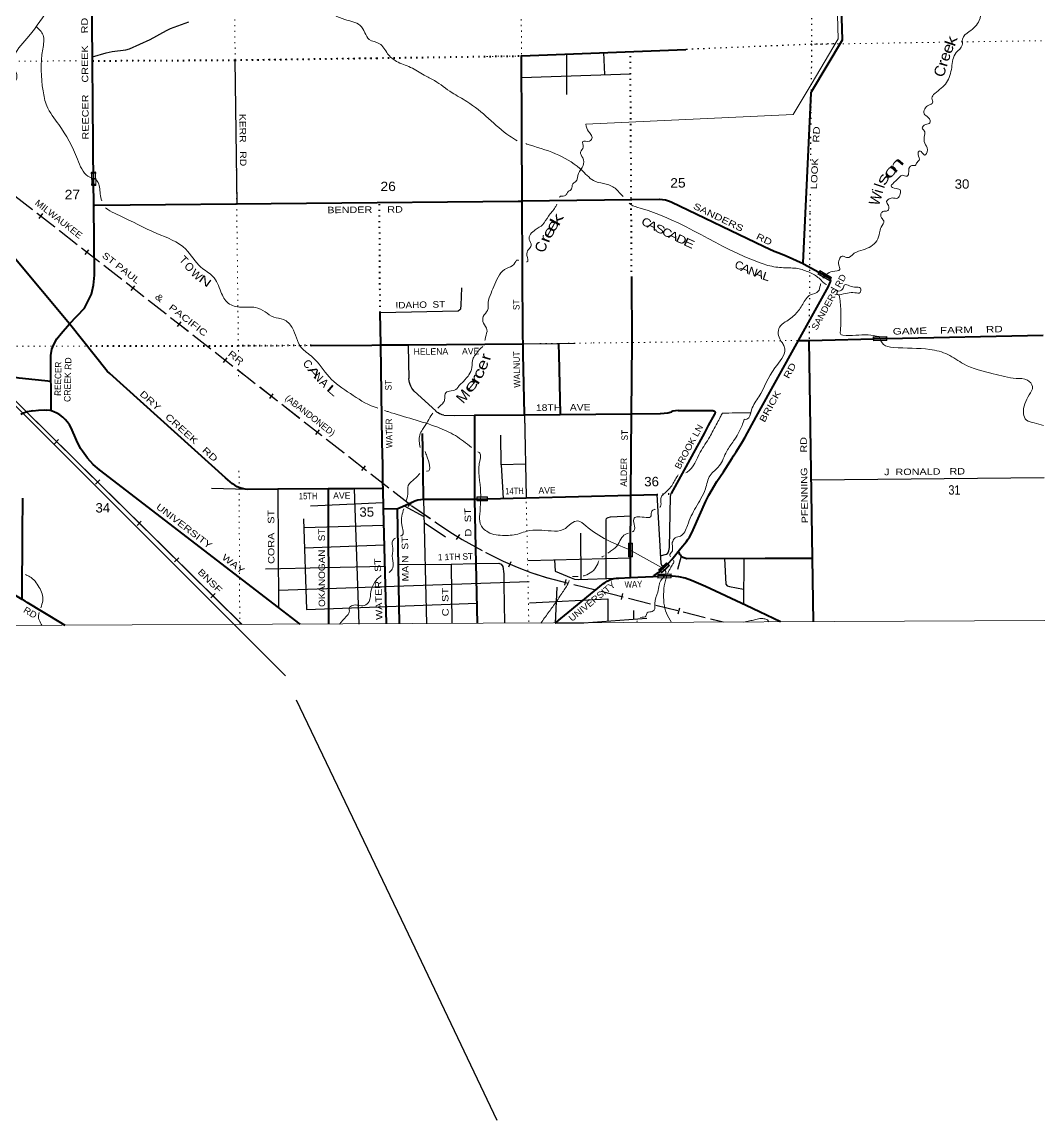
# Model space of a CAD drawing. Header units: feet. Extents: x -8 to 250644, y -192250 to 1368.
# Drawn here: x 106309 to 125217, y -192250 to -171839 of the extents above; entities that cross this region are included whole.
import ezdxf
from ezdxf.enums import TextEntityAlignment as Align

# ---------------------------------------------------------------- set-up
doc = ezdxf.new("R2010")
doc.units = ezdxf.units.FT
doc.header["$LTSCALE"] = 70
doc.header["$PDMODE"] = 32
doc.header["$PDSIZE"] = 35
doc.linetypes.add('DOTTED', pattern=[1.5, 0.3, -1.2])
doc.linetypes.add('LONG_DASHED', pattern=[7.5, 6, -1.5])
for name, color, linetype, lineweight in [('26', 7, 'Continuous', 40), ('29', 7, 'Continuous', 25), ('34', 7, 'Continuous', 25), ('39', 7, 'Continuous', 13), ('4', 7, 'Continuous', 13), ('53', 7, 'DOTTED', 40), ('6', 7, 'DOTTED', 25), ('61', 7, 'Continuous', 13), ('63', 7, 'Continuous', 25), ('7', 7, 'DOTTED', 13)]:
    doc.layers.add(name, color=color, linetype=linetype, lineweight=lineweight)
for name, color, linetype in [('27', 7, 'Continuous'), ('30', 7, 'Continuous'), ('41', 7, 'Continuous')]:
    doc.layers.add(name, color=color, linetype=linetype)

msp = doc.modelspace()

# ---------------------------------------------------------------- linework, layer by layer
at = {"layer": '26'}
for p, q in [((120744.69, -177759.84), (120941.57, -177757.44)), ((122387.57, -177725.4), (125291.33, -177661.05)), ((112000.76, -180517.57), (112009.95, -183033.18)), ((113028, -180890.04), (113021.68, -180510.58)), ((117622.91, -181784.31), (117626.64, -180635.37)), ((117630.2, -180635.28), (118110.66, -180623.1)), ((113804.71, -180709.1), (113805.2, -180709.1)), ((113028, -180890.04), (113291.71, -180884.65)), ((113086.58, -183027.86), (113028, -180890.04)), ((117621.67, -182166.77), (118037.56, -182147.4)), ((118037.56, -182147.4), (118127.36, -182143.22))]:
    msp.add_line(p, q, dxfattribs=at)
for points in [[(107640.74, -174881.34), (107575.34, -167265.25), (107575.23, -167245.34)], [(120829.64, -176337.92), (120830.79, -176313.47), (120978.23, -173165.5), (120979.16, -173145.73), (120991.23, -173125.5), (121560.19, -172171.68), (121498.88, -170135.3), (120969.81, -169541.15), (125247.26, -169546.36)], [(115610.07, -175167.64), (115610.06, -175165.68), (115603.28, -173830.69), (115596.38, -172470.89), (118648.76, -172350.12)], [(107194.03, -177447.66), (105113.52, -174974.04), (105059.13, -174935.18), (104996.96, -174888.54), (102344.56, -173798.27)], [(107643.86, -175244.45), (107643.23, -175170.89), (107640.74, -174881.34)], [(107194.03, -177447.66), (107471.23, -177156.27), (107543.27, -177012.1), (107599.31, -176899.97), (107639.33, -176731.78), (107655.39, -176544.35), (107643.91, -175250.5), (107643.86, -175244.45)], [(107643.86, -175244.45), (107663.35, -175244.26), (115536.04, -175168.37), (115595.96, -175167.79), (115610.07, -175167.64)], [(120829.64, -176337.92), (120517.73, -176192.15), (120377.9, -176135.6), (120294.78, -176105.92), (120105.4, -176021.89), (118379.46, -175188.94), (118326.68, -175168.2), (118272.03, -175153.09), (118216.1, -175143.77), (118159.49, -175140.36), (118152, -175140.35), (115610.07, -175167.64)], [(115623.47, -177822.11), (115622.72, -177673.83), (115610.07, -175167.64)], [(121123, -176494.04), (120836.4, -176341.08), (120829.64, -176337.92)], [(120744.69, -177759.84), (121299.91, -176755.56), (121310.93, -176735.62), (121320.55, -176715.56), (121330.13, -176695.55), (121339.73, -176670.19), (121340.47, -176668.45), (121342.11, -176663.61), (121343.23, -176658.62), (121343.83, -176653.55), (121343.89, -176648.44), (121343.42, -176643.35), (121342.42, -176638.34), (121340.9, -176633.46), (121338.97, -176628.98), (121331.51, -176615.43), (121123, -176494.04)], [(117639.35, -179122.08), (117650.55, -177790.53), (117643.73, -176590.55)], [(111684.99, -177852.97), (112815.39, -177844.11), (112977.3, -177842.84), (112967.3, -177241.54)], [(106854.05, -179068.58), (106847.38, -178038.74), (106866.93, -177923.18), (106907.93, -177820.64), (106955.75, -177731.77), (107037.74, -177629.23), (107194.03, -177447.66)], [(112000.76, -180517.57), (111063.41, -180523.99), (110497.19, -180527.87), (110457.58, -180523.69), (110406.59, -180513.49), (110356.94, -180498.01), (110309.19, -180477.43), (110263.85, -180451.97), (110221.42, -180421.91), (110182.36, -180387.58), (110093.19, -180310.6), (107942.85, -178372.74), (107893.59, -178332.67), (107194.03, -177447.66)], [(106850.51, -178521.3), (106257.55, -178458.77), (106151.08, -178438.89), (106047.27, -178407.99), (105947.26, -178366.4), (105852.15, -178314.6), (105762.97, -178253.13), (105680.71, -178182.68), (105669.16, -178171.52), (105218.79, -177730.64)], [(118336.08, -181894.56), (118390.72, -181829.5), (118555.65, -181623.31), (118661.86, -181493.89), (118682.93, -181467.58), (118718.12, -181415.56), (118747.68, -181360.15), (118785.09, -181280.59), (119021.18, -180746.06), (119076.76, -180635.37), (119227.15, -180378.08), (119349.99, -180202.81), (119511.48, -179945.34), (119535.94, -179903.87), (119560.24, -179867.2), (119573.76, -179846.79), (119586.43, -179827.2), (119691.92, -179664.06), (119750.8, -179557.56), (119958.97, -179181.02), (120744.69, -177759.84)], [(121024.13, -182987.34), (121005.54, -181809.16), (120941.57, -177757.44), (122387.57, -177725.4)], [(112977.3, -177842.84), (113489.6, -177838.83), (115623.47, -177822.11)], [(113021.68, -180510.58), (113020.09, -180414.97), (113018.6, -180325.53), (113014.4, -180072.83), (113007.47, -179656), (112977.3, -177842.84)], [(115649.33, -179141.86), (115649.07, -179128.63), (115627.27, -178015.92), (115623.47, -177822.11)], [(106511.44, -179066.44), (106479.18, -179071.14), (106406.6, -179087.42), (106336.11, -179111.2), (106288.4, -179133.09)], [(106512.28, -179066.31), (106513.47, -179066.1), (106618.29, -179053.31), (106723.87, -179051.55), (106756.64, -179054.44)], [(111480.6, -183034.33), (111077.24, -182724.29), (107749.29, -180166.32), (107631.56, -180061.96), (107525.38, -179945.87), (107431.92, -179819.31), (107397.93, -179765.41), (107322.89, -179610.93), (107224.87, -179384.37), (107193.45, -179328.14), (107156.32, -179275.5), (107113.9, -179227.03), (107066.64, -179183.26), (107015.06, -179144.67), (106959.74, -179111.69), (106901.27, -179084.66), (106840.29, -179063.9), (106829.06, -179060.84), (106756.64, -179054.44)], [(114727.02, -180708.81), (114725.76, -179161.09), (114725.75, -179151.04), (114730.27, -179150.99), (115639.27, -179141.96), (115649.33, -179141.86)], [(115649.33, -179141.86), (115659.27, -179141.76), (116313.92, -179135.25), (117639.35, -179122.08)], [(117626.64, -180635.37), (117626.66, -180630.45), (117639.35, -179122.08)], [(117645.88, -179122.02), (118176.27, -179116.75), (118180.82, -179116.35)], [(118180.82, -179116.35), (118248.92, -179112.59), (118316.25, -179101.74), (118382.01, -179083.93)], [(119186.31, -179129.75), (119067.38, -179342.79), (118994.54, -179476.75), (118380.73, -180605.54)], [(118510.76, -179064.38), (118460.99, -179067.67), (118411.83, -179076.14), (118382.01, -179083.93)], [(118510.76, -179064.38), (118680.07, -179058.79), (119151.82, -179063.24)], [(119151.82, -179063.24), (119156.56, -179063.59), (119161.24, -179064.43), (119165.81, -179065.75), (119170.21, -179067.54), (119174.4, -179069.79), (119178.34, -179072.46), (119181.97, -179075.53), (119185.26, -179078.96), (119188.18, -179082.71), (119190.69, -179086.75), (119192.76, -179091.03), (119193, -179091.61)], [(119192.97, -179091.61), (119193.37, -179098.93), (119192.99, -179106.25), (119191.85, -179113.49), (119189.96, -179120.57), (119187.34, -179127.42), (119186.27, -179129.73)], [(113021.68, -180510.58), (112997.15, -180510.75), (112466.7, -180514.38), (112000.76, -180517.57)], [(114965.14, -180702.87), (115679.56, -180684.75), (117626.64, -180635.37)], [(113291.71, -180884.65), (113294.51, -180884.59), (113385.92, -180848.04), (113560.89, -180762.88), (113613.78, -180740.84), (113668.69, -180724.45), (113725.01, -180713.88), (113782.12, -180709.26), (113804.71, -180709.1)], [(113804.71, -180709.1), (113804.71, -180709.14), (113805.2, -180709.1), (114727.02, -180708.81)], [(114727.02, -180708.81), (114730.96, -180708.81), (114965.14, -180702.87)], [(114779.25, -183019.39), (114753.58, -181903.01), (114727.03, -180722.97), (114727.02, -180708.81)], [(113326.96, -183026.66), (113292.02, -180903.64), (113291.71, -180884.65)], [(117621.67, -182166.77), (117621.74, -182143.55), (117622.91, -181784.31)], [(118149.93, -182068.38), (118162.54, -182059.25), (118336.08, -181894.56)], [(107114.22, -183056.73), (107033.43, -183008.16), (106408.08, -182632.3), (106368.08, -182608.26), (106314.92, -182576.31), (105719.69, -182218.55)], [(116222.11, -183012.07), (117122.4, -182279.09), (117147.93, -182259.25), (117186.47, -182234.47), (117227.39, -182213.85), (117270.24, -182197.63), (117314.56, -182185.97), (117359.84, -182179.01), (117405.61, -182176.83), (117621.67, -182166.77)], [(118037.56, -182147.4), (118059.52, -182133.52), (118063.06, -182131.28), (118149.93, -182068.38)], [(120410.87, -182990.31), (120021.8, -182806.64), (119770.58, -182687.6), (119017.61, -182330.79), (118755.75, -182220.58), (118639, -182180.65), (118518.72, -182153.16), (118396.22, -182138.38), (118355.74, -182136.21), (118127.36, -182143.22)]]:
    msp.add_lwpolyline(points, dxfattribs=at)
at = {"layer": '29'}
for p, q in [((116440.79, -173186.74), (116439.72, -172437.01)), ((117143.59, -172818.46), (117125.78, -172409.46)), ((110269.12, -172550.41), (110300.33, -175218.84)), ((115598.4, -172869.06), (117622.2, -172802.79)), ((113600.56, -178701.36), (114000.67, -179070.48)), ((114149.26, -179146.57), (114351.81, -179154.75)), ((114351.81, -179154.75), (114720.27, -179151.09)), ((115649.27, -179138.63), (115649.33, -179141.86)), ((115214.45, -180070.72), (115209.02, -179520.44)), ((120982.48, -180348.65), (125309.1, -180305.56)), ((110504.29, -180528.62), (109830.84, -180513.87)), ((112482.9, -180514.27), (112568.53, -183030.43)), ((113026.11, -180776.44), (111673.32, -180840.75)), ((113416.06, -180835.99), (113780.95, -181031.81)), ((113773.15, -180706.5), (113828.69, -183024.17)), ((111549.97, -181235.01), (113036.24, -181190.83)), ((113783.63, -181143.98), (114179.56, -181411.61)), ((116694.89, -181343.88), (116701.49, -182203.36)), ((113046.5, -181565.27), (111561.58, -181619.01)), ((115713.76, -181847.26), (117622.86, -181798.51)), ((118565.85, -181766.92), (118493.59, -182015.09)), ((119730.61, -181813.42), (119721.44, -182664.32)), ((110833.77, -182006.12), (113057.13, -181953.29)), ((113308.83, -181925.15), (114288, -181914.95)), ((114288, -181914.95), (114300.56, -183021.8)), ((111075.55, -182398.45), (115740.51, -182239.06)), ((116251.26, -182346.26), (116222.11, -183012.07)), ((117677.22, -182779.79), (117677.21, -182938.55))]:
    msp.add_line(p, q, dxfattribs=at)
at = {"layer": '29', "lineweight": 40}
for p, q in [((113764.83, -180079.26), (113757.02, -179490.86)), ((120127.11, -181812.1), (118671.46, -181816.96))]:
    msp.add_line(p, q, dxfattribs=at)
at = {"layer": '29'}
for points in [[(107620.21, -172490.39), (107876.24, -172410.96), (107984.41, -172387.35), (108239.99, -172358.6), (108304.76, -172338.38), (108693.51, -172166.6), (108994.4, -171995.55), (109070.64, -171959.91), (109411.2, -171839.91)], [(112967.3, -177241.54), (114415.88, -177209.17), (114447.03, -177186.91), (114464.83, -177169.1), (114476.34, -177103.52), (114486.8, -176779.12)], [(113489.6, -177838.83), (113490.1, -177861.76), (113503.42, -178469.26)], [(115623.47, -177822.11), (116282.54, -177813.82), (116595.39, -177809.88)], [(113600.56, -178701.36), (113576.69, -178673.78), (113555.84, -178643.86), (113538.23, -178611.92), (113524.05, -178578.32), (113513.46, -178543.42), (113506.58, -178507.61), (113503.48, -178471.27), (113503.42, -178469.26)], [(114149.26, -179146.57), (114121.84, -179140.76), (114095.18, -179132.13), (114069.57, -179120.75), (114045.28, -179106.75), (114022.59, -179090.3), (114001.75, -179071.56), (114000.67, -179070.48)], [(115649.33, -179141.86), (115679.21, -180666.87), (115679.56, -180684.75)], [(115670.07, -180060.71), (115214.45, -180070.72), (115254.71, -180695.53)], [(111065.79, -180524.17), (111077.13, -182701.85), (111077.24, -182724.29)], [(118110.66, -180623.1), (118183.04, -181898.41), (118197.79, -181937.5), (118237.58, -181988.03)], [(118175.26, -181760.83), (118290.42, -181734.43), (118315.7, -181714.88), (118335.39, -181669.61), (118348.38, -181609.34), (118364.64, -180657.46), (118380.73, -180605.54)], [(117171.76, -182185.97), (117167.78, -181093.78), (117175.08, -181071.35), (117183.35, -181062.62), (117205.6, -181049.26), (117252.68, -181039.98), (117625.39, -181021.29)], [(111545.07, -181073.13), (111596, -182757.39), (114770.63, -182644.49)], [(116210.88, -181834.57), (116224.08, -182046.53), (116520.78, -182173.46), (116578.25, -182193.5), (116651.56, -182205.21), (117359.84, -182179.01)], [(119369.29, -181814.63), (119395.93, -182291.61), (119416.91, -182318.17), (119464.79, -182334.44), (119724.5, -182380.4)], [(114288, -181914.95), (114724.8, -181903.74), (114753.58, -181903.01)], [(114753.58, -181903.01), (115172.26, -181897.42), (115216.75, -181919.68), (115246.91, -181963.45), (115267.27, -182099.18), (115268.67, -182297.29), (115281.01, -183016.86)], [(115743.27, -182633.28), (117202.68, -182563.89), (117198.42, -182975.3)], [(116222.11, -183012.07), (116754.87, -183009.35), (117924.06, -182919.6)]]:
    msp.add_lwpolyline(points, dxfattribs=at)
at = {"layer": '29', "linetype": 'DOTTED'}
msp.add_lwpolyline([(121515.21, -172244.2), (120987.99, -172254.32), (118648.76, -172350.12)], dxfattribs=at)
at = {"layer": '29', "lineweight": 40}
for points in [[(116282.54, -177813.82), (116283.13, -177838.42), (116287.34, -178015.77), (116294.18, -178304)], [(116294.18, -178304), (116313.44, -179114.82), (116313.92, -179135.25)], [(113773.15, -180706.5), (113766.63, -180214.78), (113764.83, -180079.26)], [(106314.92, -182576.31), (106314.99, -182555.19), (106319.52, -181333.89), (106321.9, -180691.75)], [(118671.46, -181816.96), (118651.98, -181813.4), (118632.98, -181807.82), (118614.67, -181800.29), (118597.25, -181790.88), (118580.9, -181779.71), (118565.81, -181766.89), (118552.15, -181752.56), (118540.06, -181736.88), (118529.67, -181720.02), (118521.1, -181702.17), (118514.44, -181683.53), (118513.41, -181679.94)], [(121005.54, -181809.16), (120988.53, -181809.22), (120306.01, -181811.5), (120127.11, -181812.1)]]:
    msp.add_lwpolyline(points, dxfattribs=at)
at = {"layer": '34'}
for p, q in [((93930.7, -166726.94), (111210.87, -183993.18)), ((106913.01, -179680.67), (106990.68, -179601.91)), ((107678.26, -180431.69), (107755.92, -180352.94)), ((108449.51, -181195.97), (108527.17, -181117.21)), ((109144.75, -181876.99), (109222.42, -181798.24)), ((109821.01, -182543.27), (109898.67, -182464.51))]:
    msp.add_line(p, q, dxfattribs=at)
at = {"layer": '34', "lineweight": 13}
msp.add_line((102279.76, -175032.54), (110390.85, -183031.72), dxfattribs=at)
at = {"layer": '34', "linetype": 'LONG_DASHED', "lineweight": 13}
msp.add_lwpolyline([(93929.13, -167338.73), (96937.11, -168455.1), (97448.26, -168659.17), (98027.47, -168900.67), (98256.74, -169005.32), (98520.17, -169159.5), (99140.31, -169578.08), (113552.51, -180834.55), (114040.21, -181168.82), (114309.7, -181351.96), (114490.71, -181464.66), (114929.14, -181702.13), (115254.94, -181863.13), (115512.37, -181979.85), (115769.8, -182078.47), (116056.8, -182170), (119345.25, -182995.92)], dxfattribs=at)
at = {"layer": '34'}
for points in [[(95073.44, -167854.65), (98225.89, -170969.53), (97725.31, -170477.16), (102279.83, -175031.07), (102280.53, -175031.76), (110405.11, -183041.01)], [(111407.22, -184437.94), (113427, -188659.64), (115139.08, -192250.08)]]:
    msp.add_lwpolyline(points, dxfattribs=at)
at = {"layer": '39'}
for p, q in [((121263.26, -176526.27), (121195.09, -176602.82)), ((117584.43, -181641.14), (118196.3, -181978.2)), ((116650.8, -182149.7), (116542, -182146.03)), ((106630.36, -182813.39), (106620.79, -182844.66)), ((117747.07, -182968.23), (117738.51, -183004.8))]:
    msp.add_line(p, q, dxfattribs=at)
for points in [[(120893.97, -169568.76), (121424.73, -170164.81), (121484.57, -172152.06), (120979.39, -172998.94)], [(120979.39, -172998.94), (120648.61, -173556.65), (116793.63, -173740.49)], [(121349.51, -176770.25), (121372.39, -176782.48), (121468.28, -176833.72)]]:
    msp.add_lwpolyline(points, dxfattribs=at)
msp.add_arc((117056.31, -173721.02), 263.4, 184.23867, 216.1392, dxfattribs=at)
for points in [[(125117.09, -169639.55), (125093.68, -169676.68), (125047.23, -169943.46), (125075.12, -170171.37), (125201.67, -170376.4), (125158.01, -170473.6), (125105.4, -170449.73), (125101.91, -170524.45), (125047.63, -170549.04), (124952.99, -170569.88), (124863.37, -170725.93), (124824.19, -170883.65), (124778.59, -170990.95), (124682.31, -171064.28), (124612.4, -171157.61), (124457.95, -171273.73), (124254.67, -171331.65), (124154.1, -171368.67), (124150.82, -171471.64), (124145.99, -171639.22), (124104.9, -171811.09), (123918.84, -172018.26), (123792.79, -172156.39), (123789.6, -172271.48), (123675.65, -172409.53), (123592.97, -172686.64), (123498.2, -172965.86), (123277.83, -173169.24), (123224.03, -173258.43), (123238.77, -173343.11), (123170.49, -173383.95), (123094.37, -173455.12), (123078.88, -173544.05), (123160.1, -173618.18), (123189.05, -173714.88), (123108.61, -173747.73), (123044.53, -173810.74), (123083.22, -173860.94), (123089.89, -173945.68), (123090.97, -174093.03), (123144.33, -174217.82), (123088.55, -174313.08), (123001.27, -174236.97), (122967.25, -174273.54), (122992.32, -174392.47), (122948.37, -174449.29), (122912.48, -174506.06), (122853.99, -174506.46), (122805.87, -174545.14), (122794.37, -174627.98), (122764.68, -174704.89), (122718.25, -174699.16), (122683.89, -174689.3), (122615.62, -174730.14), (122491.97, -174851.54), (122467.48, -174882.55), (122558.64, -174936.43), (122637.48, -174962.13), (122633.98, -175034.83), (122588.17, -175113.87), (122487.3, -175110.52), (122412.89, -175139.29), (122382.92, -175177.85), (122415.72, -175250.3), (122408.35, -175345.22), (122345.9, -175355.74), (122289.62, -175382.37), (122288.31, -175479.27), (122329.08, -175537.54), (122281.52, -175652.92), (122250.03, -175760.13), (122200.68, -175905.81), (121945.76, -176073.08), (121782.87, -176138.79), (121640.25, -176218.49), (121555.34, -176190.82), (121505.35, -176249.7), (121494.04, -176358.78), (121512.77, -176437.38), (121381.3, -176477.82), (121263.26, -176526.27)], [(107527.54, -170689.37), (107470.59, -170863.17), (107317.97, -170953.04), (107143.38, -171073.33), (107015.94, -171298.27), (106834.28, -171553.86), (106438.96, -172103.62), (106167.35, -172470.85), (106150.59, -172660.72), (106214.25, -172815.72), (106077.01, -173079.08), (105789.06, -173418.16), (105705.65, -173596.38), (105591.76, -173742.5), (105500.16, -173902.6), (105381.95, -174010.39), (105361.05, -174186.16), (105280.58, -174489.5), (105180.8, -174635.53), (105050.2, -174838.36)], [(108629.1, -171523.41), (108811.51, -171645.3), (109251.25, -171652.38), (109494.54, -171549.78), (109969.02, -171068.12), (110456.56, -170717.57), (110672.6, -170748.39), (110994.29, -170885.48), (111370.35, -171010.08), (111589.31, -171166.03), (111766.21, -171360.63), (111957.49, -171591.46), (112309.91, -171792.93), (112593.07, -171902.02), (112684.83, -172038.65), (112766.42, -172163.25), (112954.58, -172242.71), (113107.21, -172429.4), (113271.62, -172571.59), (113534.65, -172684.86), (113785.81, -172830.5), (113976.13, -172930.12), (114304.51, -173153.96), (114582.02, -173317.59), (115377.36, -173960.13), (115515.98, -174049.24)], [(106568.73, -171923.07), (106700.99, -172081.64), (106694.83, -172342.09), (106700.54, -173121.24), (106771.14, -173397.31), (106993.54, -173747.03), (107343.16, -174392.62), (107535.06, -174708.23), (107683.07, -174765)], [(116843.59, -173876.36), (116871.53, -173911.54), (116908.38, -173985.98), (116858.46, -174054.96), (116733.46, -174061.87), (116744.32, -174166.76), (116694.56, -174257.94), (116733.68, -174366.68), (116740.78, -174509.96), (116655.11, -174653.87), (116597.76, -174809.69), (116547.63, -174850.41), (116524.11, -174943.43), (116465.98, -174992.27), (116436.02, -175032.85), (116395.97, -175071.48), (116305.36, -175092.29), (116304.59, -175095.06)], [(115673.92, -174101.11), (115759.79, -174129.09), (116289.58, -174315.22), (116729.4, -174608.95), (116970.85, -174805.12), (117168.85, -174852.21), (117355.11, -174947.83), (117479.11, -175080.21), (117483.2, -175084.36)], [(107683.07, -174765), (107709.17, -174797.88), (107765.37, -175035.69), (107791.48, -175166.21)], [(107863.19, -175295.81), (107943.12, -175347.36), (108121.27, -175436.98), (108815.5, -175769.34), (109352.11, -176060.39), (109634.93, -176397.58), (109858.04, -176567.64), (110007.38, -176855.28), (110144.07, -177068.32), (110382.6, -177141.38), (110650.89, -177147.61), (110826.95, -177227.16), (110991.03, -177324.94), (111168.84, -177368.14), (111331.3, -177520.44), (111499.4, -177890.72), (111710.47, -178068.93), (112019.74, -178438.24), (112413.28, -178746.42), (112856.81, -178995.71), (112926.77, -179019.43)], [(116252.78, -175228.01), (116224.07, -175284.61), (116096.2, -175449), (115988.44, -175607.19), (115851.98, -175700.98), (115738.34, -175881.42), (115777.47, -175992.17), (115725.59, -176069.24), (115696.17, -176182.48), (115697.03, -176299.56), (115690.97, -176300.49)], [(117596.84, -175206.77), (117627.44, -175230.59), (117803.42, -175300.04), (120031.48, -176316.31), (120324.51, -176395.05), (120604.97, -176411.3), (120730.11, -176422.55), (120942.39, -176491.75), (121128.03, -176604.24), (121258.71, -176721.73), (121260.92, -176722.91)], [(115542.55, -176272.03), (115525.33, -176264.4), (115453.32, -176345.64), (115316.71, -176419.24), (115099.04, -176715.45), (115029.65, -176879.44), (114978.48, -177053.39), (114965.44, -177200.84), (114883.6, -177316.46), (114890.55, -177439.55), (114953.94, -177558.22), (114926.73, -177697.69), (114915.91, -177760.65)], [(121163.04, -176697.84), (121151.38, -176732.42), (121112.38, -176845.87), (120969.66, -176911.44), (120823.69, -177084.02), (120691.93, -177268.62), (120499.38, -177415.28), (120393.19, -177510.88), (120367.9, -177638.23), (120413.14, -177757.02), (120462.11, -177833.39), (120488.93, -177915.97), (120307.73, -178268.03), (120006.4, -178805.57), (119872.67, -179050.46), (119784.52, -179222.82), (119736.13, -179225.17)], [(121468.28, -176833.72), (121471.32, -176835.34), (121563.9, -176808.46), (121591.58, -176733.58), (121785.48, -176770.61), (121898.55, -176788), (121889.07, -176870.83), (121794.29, -176871.48), (121655.17, -176878.49), (121502.5, -176912.46)], [(121502.5, -176912.46), (121496.09, -176913.89), (121467.81, -176908.03), (121467.29, -176837.01)], [(121502.9, -176914.44), (121532.48, -177200.29), (121531.97, -177406.19), (121523.17, -177581.88), (121531.74, -177650.45), (121566.1, -177660.31), (122037.25, -177656.35), (122244.02, -177687.82)], [(122244.02, -177687.82), (122323.7, -177832.76), (122509.66, -177888.01), (123189.64, -177925.75), (123523.12, -178020.36), (123814.84, -178196), (124364.77, -178377.95), (124792.98, -178463.84), (125000.98, -178498.75), (125094.63, -178617.21), (125035.26, -178773.05), (124951.74, -178935.11), (124928.9, -179120.98), (124982.2, -179239.72), (125127.78, -179289.19), (125298.11, -179341.06)], [(114877.53, -177873.29), (114819.45, -177920.47), (114757.56, -178007.7), (114695.63, -178088.87), (114672.72, -178264.65), (114617.24, -178400.27), (114549.27, -178483.5), (114491.26, -178548.5), (114435.16, -178599.35), (114398.22, -178654.62), (114290.64, -178695.21), (114186.02, -178730.25), (114168.67, -178839.37), (114146.98, -178908.15), (114040.88, -179015.87), (114037.69, -179019.17)], [(113050.3, -179061.31), (113113.59, -179082.77), (114037.44, -179373.19), (114365.32, -179528.4), (114666.05, -179747.85)], [(113949.4, -179110.45), (113932.78, -179127.63), (113855.1, -179261.39), (113755.37, -179413.47), (113703.7, -179518.8), (113711.4, -179747.72)], [(119329.47, -179110.81), (119289.53, -179187.23), (119233.95, -179294.91), (119156.23, -179433.42), (119093.71, -179553.26), (118918.62, -179836.43), (118676.37, -180205.41), (118648.44, -180222.7)], [(119846.6, -179103.69), (119571.33, -179106.9), (119326.44, -179108.63)], [(119736.13, -179225.17), (119694.63, -179342.53), (119539.39, -179626.2), (119411.71, -179816.83), (119270.53, -180092.33), (119102.4, -180269.1), (119013.46, -180518), (118834.46, -180862.4), (118679.59, -181196.53), (118551.97, -181395.23), (118453.39, -181430.22), (118426.93, -181454.42)], [(113805.77, -179826.33), (113835.63, -179907.49), (113843.75, -180190.04), (113832.05, -180190.35)], [(114783.28, -179828.56), (114827.63, -179864.36), (114824.38, -179971.37), (114835.98, -180587.01), (114834.76, -180743.74)], [(113705.78, -180229.4), (113626.85, -180316.68), (113490.73, -180456.9), (113481.83, -180618.45), (113445.54, -180752.36)], [(118509.94, -180256.59), (118476.46, -180304.16), (118429.65, -180390.79), (118295.78, -180563.29), (118189.73, -180679.08), (118186.21, -180749.76), (118180.84, -180842.65), (118165.05, -180866.43)], [(114834.76, -180743.74), (114820.92, -180990.04), (114827.04, -181160.33), (114973.43, -181320.82), (115280.46, -181383.31), (115560.56, -181349.1), (115697.38, -181303.75), (116147.12, -181300.67), (116372.83, -181274.9), (116521.26, -181162.86), (116641.91, -181113.59), (116789.8, -181203.42), (117584.43, -181641.14)], [(113409.95, -180888.23), (113370.79, -181184.03), (113368.46, -181386.31), (113347.51, -181393.59)], [(118079.22, -180897.86), (118066.33, -180903.99), (118016.13, -180934.62), (118006.65, -181017.44), (117756.7, -181037.32), (117692.33, -181059.97), (117685.99, -181296.19), (117654.31, -181317.64)], [(113251.71, -181432.6), (113203.73, -181476.26), (113200.75, -181619.6), (113194.08, -181811.42), (113205.44, -181984.94), (113133.29, -182071.93)], [(117585.22, -181340.56), (117549.25, -181351.63), (117459.02, -181424.92), (117391.34, -181546.5), (117269.18, -181666.44), (117201.57, -181713.66)], [(118426.93, -181454.42), (118395.97, -181533.97), (118399.5, -181572.73), (118403.02, -181646.73), (118392.45, -181685.49), (118364.26, -181720.73), (118353.69, -181755.96), (118370.12, -181777)], [(117030.47, -181853.05), (117012.79, -181908.41), (116808.59, -182115.71), (116742.03, -182136.4)], [(117130.81, -181760.18), (117130.71, -181760.24), (117086.01, -181785.76)], [(118419.44, -181845.03), (118428.45, -181862.05), (118410.83, -181911.38), (118361.5, -181995.95), (118319.21, -182069.95), (118285.08, -182175.88)], [(118196.3, -181978.2), (118276.49, -182053.66), (118221.65, -182178.53)], [(106372.36, -182112.58), (106454.05, -182150.27), (106628.96, -182348.91), (106697.34, -182596.74), (106657.96, -182728.22), (106656.88, -182731.71)], [(112988.29, -182130.69), (112972.61, -182139.95), (112868.55, -182251.69), (112795.2, -182425.8), (112762.26, -182609.72), (112674.07, -182685.01), (112448.17, -182684.54), (112398.06, -182727.27), (112394.62, -182808.04), (112336.74, -182891.2), (112212.48, -183030.26)], [(116482.25, -182222.58), (116466.8, -182263.39), (116359.17, -182439.75), (116225.51, -182640.51), (116091.72, -182823.1), (115957.26, -183013.55)], [(118156.42, -182301.89), (118173.86, -182245.26), (118200.51, -182203.19), (118221.65, -182178.53)], [(118285.08, -182175.88), (118271.61, -182220.76), (118238.81, -182422.84), (118244.47, -182644.86), (118290.17, -182826.22), (118386.3, -183000.2)], [(118156.42, -182301.89), (118127.98, -182437.73), (118073.05, -182648.05), (118059.87, -182775.31), (117979.42, -182806.14), (117931.12, -182820.6), (117909.4, -182885.35), (117812.77, -182910.23), (117810.07, -182911.34)], [(106620.05, -182846.58), (106619.76, -182847.49), (106684.59, -183058.18)], [(120191.17, -182992.54), (120169, -182955.05), (120103, -182931.05), (120029, -182928.05), (119930, -182950.05), (119836, -182972.05), (119722.96, -182994.84)]]:
    msp.add_spline(points, degree=3, dxfattribs=at)
at = {"layer": '4'}
msp.add_lwpolyline([(0, -0.01), (31078.95, 21.37), (62157.81, 85.49), (93236.57, 192.37), (124315.15, 341.99), (155393.5, 534.37), (186473.05, 772.71), (217549.25, 1047.36), (248626.55, 1367.98), (250643.68, -181929.51), (219314.24, -182252.73), (187984.4, -182532.85), (156654.22, -182769.89), (125323.73, -182963.82), (93993, -183114.66), (62662.1, -183222.4), (31331.08, -183287.03), (0, -183308.59)], close=True, dxfattribs=at)
msp.add_lwpolyline([(0, -0.01), (31078.95, 21.37), (62157.81, 85.49), (93236.57, 192.37), (124315.15, 341.99), (155393.5, 534.37), (186473.05, 772.71), (217549.25, 1047.36), (248626.55, 1367.98), (250643.68, -181929.51), (219314.24, -182252.73), (187984.4, -182532.85), (156654.22, -182769.89), (125323.73, -182963.82), (93993, -183114.66), (62662.1, -183222.4), (31331.08, -183287.03), (0, -183308.59)], close=True, dxfattribs=at)
at = {"layer": '53'}
for p, q in [((117643.73, -176590.55), (117619.85, -172389.61)), ((112967.3, -177241.54), (112955.66, -175193.24)), ((118110.66, -180623.1), (118380.73, -180605.54))]:
    msp.add_line(p, q, dxfattribs=at)
for points in [[(107622.07, -172560.98), (110270.29, -172547.73), (112903.36, -172509.74), (115596.38, -172470.89)], [(111684.99, -177852.97), (110331.41, -177862.38), (107523.85, -177864.91)]]:
    msp.add_lwpolyline(points, dxfattribs=at)
at = {"layer": '6'}
for p, q in [((120970.76, -173976.04), (120965.83, -174468.13)), ((120941.57, -177757.44), (121023.22, -182987.08))]:
    msp.add_line(p, q, dxfattribs=at)
for points in [[(120967.27, -169562.5), (120987.99, -172254.32), (120972.89, -173762.38)], [(120960.1, -175040.21), (120956.54, -175395.54), (120941.57, -177757.44)]]:
    msp.add_lwpolyline(points, dxfattribs=at)
at = {"layer": '61'}
for p, q in [((107601.12, -174629.07), (107676.11, -174627.78)), ((107605.43, -174879.03), (107601.12, -174629.07)), ((121144.09, -176461.01), (121359.57, -176587.77)), ((121359.57, -176587.77), (121321.54, -176652.42)), ((122134.87, -177692.99), (122384.81, -177687.23)), ((122384.81, -177687.23), (122386.53, -177762.21)), ((114765.75, -180668.06), (114962.46, -180663.9)), ((114767.34, -180743.04), (114765.75, -180668.06)), ((114964.24, -180738.88), (114767.34, -180743.04)), ((114961.96, -180663.66), (114963.54, -180738.64)), ((117660.5, -181529.57), (117662.04, -181779.56)), ((117662.04, -181779.56), (117587.04, -181780.02)), ((118199.17, -182078.38), (118152.52, -182019.65)), ((118201.13, -182067.99), (118163.51, -182020.62)), ((118291.69, -181901.29), (118336.07, -181942)), ((118292.1, -181890.81), (118347.37, -181941.51)), ((118127.66, -182105.38), (118377.51, -182096.48)), ((118377.51, -182096.48), (118380.18, -182171.42))]:
    msp.add_line(p, q, dxfattribs=at)
for points in [[(107676.11, -174627.78), (107680.42, -174877.74), (107605.43, -174879.03)], [(121321.54, -176652.42), (121106.06, -176525.66), (121144.09, -176461.01)], [(122386.53, -177762.21), (122136.6, -177767.97), (122134.87, -177692.99)], [(117587.04, -181780.02), (117585.5, -181530.03), (117660.5, -181529.57)], [(118380.18, -182171.42), (118130.33, -182180.31), (118127.66, -182105.38)]]:
    msp.add_lwpolyline(points, dxfattribs=at)
at = {"layer": '61', "linetype": 'DOTTED', "lineweight": 40}
msp.add_lwpolyline([(107613.28, -174870.89), (107609.25, -174636.92), (107668.25, -174635.91), (107672.28, -174869.88)], close=True, dxfattribs=at)
at = {"layer": '61'}
for points in [[(121117.01, -176522.82), (121146.92, -176471.96), (121348.61, -176590.6), (121318.7, -176641.46)], [(122144.41, -177759.79), (122143.04, -177700.8), (122376.99, -177695.4), (122378.35, -177754.39)], [(114775.16, -180734.87), (114773.91, -180675.88), (114954.13, -180672.07), (114955.38, -180731.06)], [(117594.98, -181771.97), (117593.54, -181537.97), (117652.55, -181537.61), (117653.99, -181771.61)], [(118135.93, -182113.09), (118369.79, -182104.75), (118371.89, -182163.7), (118138.03, -182172.03)]]:
    msp.add_lwpolyline(points, close=True, dxfattribs=at)
for centre, radius, start, end in [((117119.26, -180770.46), 1620.91, 309.61678, 316.32121), ((117119.26, -180770.46), 1628.91, 309.87158, 316.03475), ((117118.39, -180773.11), 1695.91, 309.61447, 316.45398), ((117118.39, -180773.11), 1687.91, 309.90134, 316.17115)]:
    msp.add_arc(centre, radius, start, end, dxfattribs=at)
msp.add_point((118163.51, -182020.62), dxfattribs=at)
at = {"layer": '63'}
for p, q in [((106626.99, -175489.54), (106695.08, -175402.37)), ((107484.32, -176159.15), (107552.41, -176071.97)), ((108341.66, -176828.76), (108409.74, -176741.58)), ((109198.99, -177498.36), (109267.07, -177411.19)), ((110056.32, -178167.97), (110124.41, -178080.8)), ((110913.66, -178837.58), (110981.74, -178750.41)), ((111770.99, -179507.19), (111839.07, -179420.02)), ((112628.32, -180176.8), (112696.41, -180089.63)), ((113485.65, -180846.41), (113553.74, -180759.24)), ((114389.43, -181461.09), (114447.89, -181367.19)), ((115359.73, -181966.09), (115405.4, -181865.35)), ((116399.69, -182308.19), (116426.63, -182200.91)), ((117454.76, -182573.18), (117481.71, -182465.9)), ((118509.83, -182838.17), (118536.78, -182730.89))]:
    msp.add_line(p, q, dxfattribs=at)
at = {"layer": '63', "linetype": 'LONG_DASHED'}
msp.add_lwpolyline([(93929.77, -167339.23), (96938.58, -168451.27), (97449.81, -168655.37), (98029.11, -168896.91), (98258.63, -169001.68), (98522.35, -169156.03), (99142.72, -169574.76), (113554.93, -180831.24), (114042.52, -181165.43), (114311.94, -181348.52), (114492.77, -181461.11), (114931.03, -181698.49), (115256.7, -181859.42), (115513.95, -181976.07), (115771.16, -182074.6), (116057.92, -182166.05), (119346.25, -182991.94)], dxfattribs=at)
at = {"layer": '7'}
for p, q in [((125261.98, -172186.97), (123714.83, -172211.35)), ((122388.51, -177725.38), (125291.33, -177661.05)), ((110334.3, -178425.88), (110333.08, -178188.56)), ((110357.99, -183041.67), (110342.94, -180108.75))]:
    msp.add_line(p, q, dxfattribs=at)
for points in [[(110331.93, -177963.18), (110331.41, -177862.38), (110270.29, -172547.73), (110249.47, -167226.75), (110249.37, -167206.5)], [(115588.71, -171474.88), (115596.38, -172470.89), (115623.47, -177822.11), (115731.57, -183014.84)], [(123375.22, -172216.7), (120987.99, -172254.32), (115596.38, -172470.89), (114930.67, -172480.49)], [(107321.03, -172562.29), (104990.23, -172573.79), (99798.22, -172549.55), (95423.14, -172549.24)], [(112903.36, -172509.74), (110270.29, -172547.73), (107601.24, -172560.9)], [(116926.71, -177806.26), (120941.57, -177757.44), (122387.57, -177725.4)], [(105054.37, -177866.26), (110331.41, -177862.38), (115623.47, -177822.11), (116926.71, -177806.26)]]:
    msp.add_lwpolyline(points, dxfattribs=at)

# ---------------------------------------------------------------- texts
at = {"layer": '27'}
for s, rotation, width, p in [('REECER    CREEK    RD', 90.492, 1.25, (107550.61, -174023.78)), ('LOOK     RD', 87.318, 1.3, (121087.55, -174951.65)), ('BENDER     RD', 0.552, 1.25, (111985.72, -175395.07)), ('SANDERS     RD', 334.238, 1.3, (118777.29, -175303.21)), ('SANDERS RD', 61.064, 1.1, (121080.9, -177581.7)), ('ST', 90.289, 0.95, (115558.35, -177193.74)), ('GAME    FARM    RD', 1.27, 1.35, (122497.52, -177650.76)), ('REECER', 88.988, 0.95, (107032.36, -178790.23)), ('BRICK     RD', 61.064, 1.3, (120114.18, -179292.97)), ('ST', 90.753, 0.95, (113180.64, -178686.41)), ('DRY   CREEK   RD', 317.975, 1.35, (108486.14, -178768.11)), ('18TH   AVE', 0.569, 1.2, (115863.57, -179069.73)), ('WATER', 90.753, 0.95, (113197.38, -179760.14)), ('BROOK LN', 61.464, 1.1, (118541.26, -180163.79)), ('ST', 89.518, 0.95, (117572.53, -179618.58)), ('PFENNING     RD', 90.904, 1.25, (120923.08, -181157.57)), ('15TH', 0.392, 0.85, (111457.26, -180712.13)), ('14TH', 1.453, 0.85, (115293.94, -180621.46)), ('UNIVERSITY     WAY', 322.453, 1.3, (108790.87, -180874.64)), ('D  ST', 91.289, 1.3, (114666.06, -181405.82)), ('OKANOGAN   ST', 90.209, 1.15, (111944.86, -182712.96)), ('MAIN  ST', 90.745, 1.2, (113497.28, -182236.95)), ('WATER   ST', 91.57, 1.25, (113010.62, -182952.32)), ('UNIVERSITY', 39.15, 1.1, (116533.65, -182991.17)), ('WAY', 2.666, 0.9, (117515.77, -182358.9)), ('RD', 328.992, 1.1, (106322.79, -182802.47))]:
    msp.add_text(s, height=120, rotation=rotation, dxfattribs=dict(at, width=width)).set_placement(p)
for s, rotation, p in [('HELENA', 0.449, (113590.38, -178025.46)), ('AVE', 0.449, (114490.51, -178018.27)), ('WALNUT', 91.122, (115573.22, -178636.69)), ('CREEK RD', 88.672, (107209.69, -178904.14)), ('ALDER', 89.814, (117555.18, -180477.19)), ('AVE', 0.392, (112094.89, -180702.77)), ('AVE', 1.453, (115912.18, -180608.69))]:
    msp.add_text(s, height=120, rotation=rotation, dxfattribs=at).set_placement(p)
at = {"layer": '30'}
for s, rotation, width, p in [('KERR   RD', 270.67, 1.2, (110350.79, -173547.64)), ('IDAHO  ST', 1.28, 1.15, (113255.26, -177165.09)), ('J  RONALD   RD', 0.571, 1.25, (122337.08, -180265.16)), ('CORA   ST', 90.298, 1.25, (111002.98, -181912.51)), ('1 1TH ST', 1.47, 0.95, (114042.91, -181847.3)), ('C  ST ', 90.635, 1.3, (114241.3, -182887.64))]:
    msp.add_text(s, height=120, rotation=rotation, dxfattribs=dict(at, width=width)).set_placement(p)
at = {"layer": '34', "width": 1.3}
msp.add_text('BNSF', height=120, rotation=315.398, dxfattribs=at).set_placement((109564.62, -182075.22))
at = {"layer": '41'}
for s, height, rotation, width, p in [('e', 200, 70.446, 1.2, (123611.26, -172363.1)), ('k', 200, 71.332, 1.35, (123675.91, -172223.81)), ('e', 200, 73.358, 1.1, (123557.56, -172508.77)), ('C', 200, 71.622, 1.05, (123470.02, -172785.1)), ('r', 200, 73.863, 1.25, (123516.62, -172633.77)), ('n', 200, 49.305, 1.95, (122631.8, -174556.44)), ('s', 200, 64.013, 1.6, (122401.35, -174799.4)), ('o', 200, 51.15, 1.8, (122521.3, -174675.35)), ('W', 200, 71.37, 0.95, (122272.95, -175156.26)), ('e', 200, 61.744, 1.45, (116253.7, -175668.99)), ('k', 200, 61.744, 1.6, (116335.96, -175555.68)), ('C', 150, 335.239, 1.2, (117887.13, -175632.71)), ('e', 200, 59.941, 1.5, (116183.43, -175794.5)), ('A', 150, 335.239, 1.3, (117998.32, -175687.94)), ('S', 150, 335.239, 1.4, (118137.85, -175756.69)), ('C', 150, 335.239, 1.2, (118271.29, -175822.8)), ('A', 150, 335.239, 1.3, (118393.75, -175878.88)), ('r', 200, 70.082, 1.35, (116122.75, -175901.45)), ('D', 150, 335.239, 1.3, (118537.63, -175950.19)), ('E', 150, 335.722, 1.5, (118682.45, -176019.39)), ('C', 150, 341.722, 1.05, (119618.09, -176435.17)), ('A', 150, 337.722, 1.25, (119734.68, -176492.33)), ('N', 150, 324.107, 1.55, (109671.03, -176715.11)), ('N', 150, 340.972, 1.15, (119875.51, -176550.15)), ('A', 150, 339.616, 1.2, (119992.76, -176595.38)), ('L', 150, 342.308, 1.2, (120123.3, -176640.84)), ('e', 200, 67.038, 1.3, (114958.04, -178248.16)), ('r', 200, 73.601, 1.25, (115022.29, -178091.1)), ('A', 150, 311.308, 1.8, (111687.57, -178394.94)), ('c', 200, 66.357, 1.45, (114887.38, -178408.98)), ('L', 150, 319.38, 1.9, (112035.19, -178743.88)), ('e', 200, 50.548, 1.8, (114729.19, -178656.8)), ('r', 200, 58, 1.7, (114821.46, -178535.83))]:
    msp.add_text(s, height=height, rotation=rotation, dxfattribs=dict(at, width=width)).set_placement(p, align=Align.CENTER)
for s, height, rotation, p in [('l', 200, 71.59, (122346.42, -174913.34)), ('i', 200, 74.589, (122312.85, -175009.57)), ('C', 200, 75.072, (116055.99, -176044.95)), ('T', 150, 312.998, (109259.97, -176313.33)), ('O', 150, 314.118, (109367.22, -176444.29)), ('W', 150, 317.735, (109504.53, -176592.79)), ('C', 150, 312.338, (111566.45, -178246.79)), ('N', 150, 313.765, (111768.36, -178490.48)), ('A', 150, 316.043, (111874.37, -178601.42)), ('M', 200, 50.042, (114584.33, -178859.67))]:
    msp.add_text(s, height=height, rotation=rotation, dxfattribs=at).set_placement(p, align=Align.CENTER)
at = {"layer": '63'}
for s, width, p in [('MILWAUKEE', 1.1, (106538.71, -175223.75)), ('ST PAUL', 1.25, (107786.47, -176200.74)), ('&   PACIFIC', 1.35, (108770.4, -176967.46)), ('RR', 1.35, (110126.6, -178029.35))]:
    msp.add_text(s, height=120, rotation=322.009, dxfattribs=dict(at, width=width)).set_placement(p)
msp.add_text('(ABANDONED)', height=120, rotation=322.009, dxfattribs=at).set_placement((111186.86, -178854.8))
at = {"layer": '7'}
for s, width, p in [('26', 1.1, (112973.33, -174984.08)), ('25', 1.1, (118361.33, -174918.74)), ('30', 1.05, (123648.56, -174940.09)), ('27', 1.1, (107103.59, -175134.81)), ('36', 1.05, (117877.63, -180471.46)), ('31', 0.85, (123533.47, -180626.37)), ('34', 1.05, (107675.62, -180958.6)), ('35', 1.05, (112581.98, -181036.17))]:
    msp.add_text(s, height=175, rotation=0.392, dxfattribs=dict(at, width=width)).set_placement(p)

doc.saveas('drawing.dxf')
